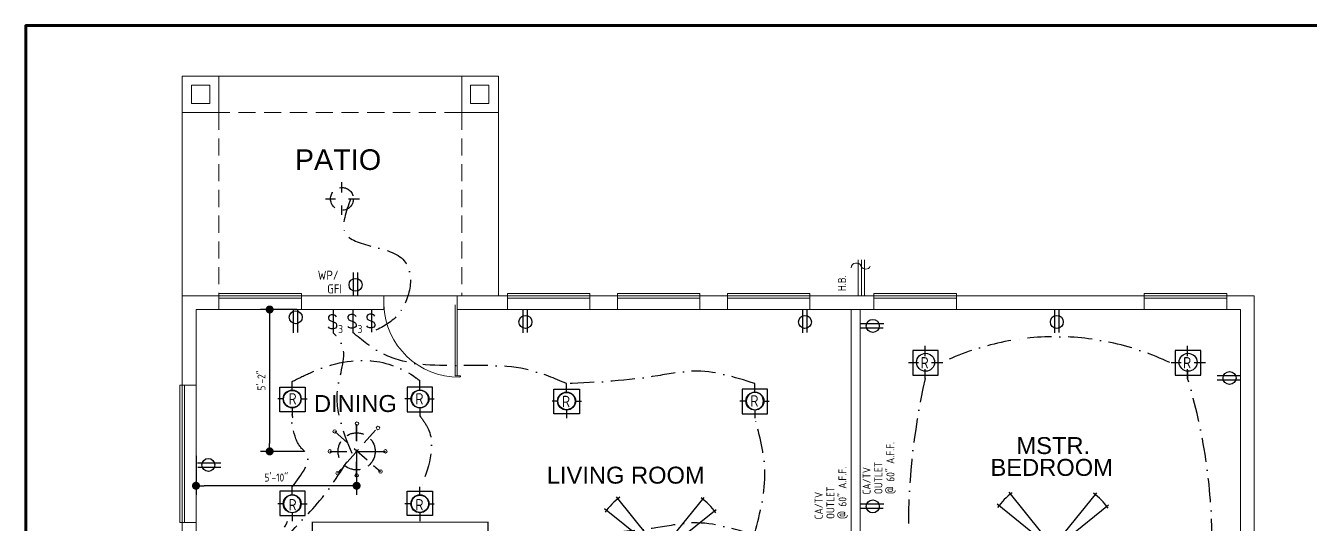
# Model space of a CAD drawing. Header units: feet. Extents: x 57903 to 63568, y -124112 to -112262.
# Drawn here: x 61934 to 62494, y -123249 to -123032 of the extents above; entities that cross this region are included whole.
import ezdxf

# ---------------------------------------------------------------- set-up
doc = ezdxf.new("R2010")
doc.units = ezdxf.units.FT
doc.header["$LTSCALE"] = 30
doc.header["$MEASUREMENT"] = 0
for name, pattern in [('DASHED', [0.75, 0.5, -0.25]), ('HIDDEN', [0.375, 0.25, -0.125]), ('Solid', [0]), ('WIRE3', [0.59, 0.35, -0.12, 0, -0.12])]:
    doc.linetypes.add(name, pattern=pattern)
for name, color, linetype, lineweight in [('DIMS', 137, 'Continuous', 15), ('ELECTRICAL WALLS', 65, 'Continuous', 9), ('FIXTURES', 2, 'Continuous', 15), ('L1', 251, 'Continuous', 13), ('ROOM LBLS', 253, 'Continuous', 30), ('WALLS', 7, 'Continuous', 60)]:
    doc.layers.add(name, color=color, linetype=linetype, lineweight=lineweight)
for name, color, linetype in [('ELECTRICAL', 164, 'HIDDEN'), ('ELECTRICAL WIRING', 137, 'WIRE3'), ('TEXT', 7, 'Continuous')]:
    doc.layers.add(name, color=color, linetype=linetype)
doc.styles.add('ARCH', font='ARCHITXT.SHX')
doc.styles.add('ROMANS', font='romans')
doc.styles.add('SWIS72', font='swissel.ttf', dxfattribs={"height": 4.5})
doc.styles.add('TEXT1', font='ARCHITXT.shx')
doc.dimstyles.new('ARCHITECTURAL', dxfattribs={"dimtxt": 3.5, "dimasz": 3.5, "dimexe": 4, "dimexo": 2, "dimgap": 1.5, "dimtad": 1, "dimdec": 1, "dimzin": 3, "dimdsep": 46, "dimlunit": 4, "dimtxsty": 'ARCH', "dimblk": 'DOT', "dimcen": 0.0625, "dimadec": 0, "dimazin": 0, "dimtfac": 1, "dimtdec": 1, "dimtix": 1, "dimtofl": 0, "dimtmove": 1, "dimatfit": 2, "dimldrblk": 'DOTSMALL', "dimfxl": 1, "dimtolj": 1, "dimtzin": 0, "dimarcsym": 0})

# ---------------------------------------------------------------- blocks, each defined once
blk = doc.blocks.new('_Dot')
at = {"layer": 'DIMS', "color": 0, "lineweight": -2}
blk.add_line((-0.5, 0), (-1, 0), dxfattribs=at)
at = {"layer": 'DIMS', "color": 0, "const_width": 0.5}
blk.add_lwpolyline([(-0.25, 0, 1), (0.25, 0, 1)], format="xyb", close=True, dxfattribs=at)
blk = doc.blocks.new('*D719')
at = {"layer": 'Defpoints', "color": 0, "linetype": 'Solid', "transparency": 16777216}
for p in [(62054.44, -123156.05), (62040.6, -123218.02), (62057.83, -123218.02)]:
    blk.add_point(p, dxfattribs=at)
at = {"layer": 'DIMS', "color": 0, "linetype": 'Solid', "lineweight": -2, "transparency": 16777216}
for p, q in [((62052.44, -123156.05), (62036.6, -123156.05)), ((62040.6, -123159.55), (62040.6, -123214.52)), ((62055.83, -123218.02), (62036.6, -123218.02))]:
    blk.add_line(p, q, dxfattribs=at)
at = {"layer": 'DIMS', "color": 0, "linetype": 'Solid', "lineweight": -2, "transparency": 16777216, "xscale": 3.5, "yscale": 3.5, "zscale": 3.5}
for p, rotation in [((62040.6, -123156.05), 90), ((62040.6, -123218.02), 270)]:
    blk.add_blockref('_Dot', p, dxfattribs=dict(at, rotation=rotation))
at = {"layer": 'DIMS', "color": 0, "linetype": 'Solid', "transparency": 16777216, "insert": (62037.02, -123187.04), "char_height": 3.5, "attachment_point": 5, "rotation": 90, "style": 'ARCH'}
blk.add_mtext('\\A1;5\'-2"', dxfattribs=at)
blk = doc.blocks.new('_DotSmall')
at = {"layer": 'DIMS', "color": 0, "const_width": 0.5}
blk.add_lwpolyline([(-0.0625, 0, 1), (0.0625, 0, 1)], format="xyb", close=True, dxfattribs=at)
blk = doc.blocks.new('LT')
at = {"layer": 'ELECTRICAL', "linetype": 'Continuous'}
for p, q in [((0, 2.83), (0, 5.75)), ((-2.83, 0), (-4.69, 0)), ((2.83, 0), (4.95, 0)), ((0, -2.83), (0, -5.6))]:
    blk.add_line(p, q, dxfattribs=at)
blk.add_circle((0, 0), 2.83, dxfattribs=at)
blk = doc.blocks.new('CFANLT')
at = {"layer": 'ELECTRICAL', "color": 253, "linetype": 'Continuous'}
for p, q in [((-4.74, 6.45), (-19.08, 24.2)), ((4.99, 6.25), (19.33, 24)), ((-6.54, 4.6), (-24.31, 18.95)), ((6.73, 4.34), (24.5, 18.7)), ((-6.45, -4.74), (-24.2, -19.08)), ((6.47, -4.7), (24.23, -19.05)), ((-4.6, -6.54), (-18.95, -24.31)), ((4.64, -6.52), (18.99, -24.28))]:
    blk.add_line(p, q, dxfattribs=at)
at = {"layer": 'ELECTRICAL', "color": 253}
for p, q in [((-7.49, 6.65), (-3.21, 2.44)), ((-6.79, 7.36), (-2.5, 3.16)), ((2.62, 3.07), (7.04, 7.12)), ((3.29, 2.33), (7.72, 6.38)), ((-7.36, -6.79), (-3.16, -2.5)), ((-6.65, -7.49), (-2.44, -3.21)), ((2.46, -3.19), (6.69, -7.45)), ((3.17, -2.49), (7.4, -6.75))]:
    blk.add_line(p, q, dxfattribs=at)
at = {"layer": 'ELECTRICAL'}
for p, q in [((0, 6.97), (0, 2.86)), ((-7.25, 0), (-2.86, 0)), ((2.86, 0), (7.74, 0)), ((0, -2.86), (0, -7.34))]:
    blk.add_line(p, q, dxfattribs=at)
blk.add_circle((0, 0), 5, dxfattribs=at)
at = {"layer": 'ELECTRICAL', "color": 253, "linetype": 'Continuous'}
for start, end in [(126.3117, 144.0137), (35.3726, 53.0751), (216.3114, 234.0134), (306.077, 323.779)]:
    blk.add_arc((0, 0), 29.82, start, end, dxfattribs=at)
at = {"layer": 'ELECTRICAL', "color": 253}
for start, end in [(120.2248, 150.8662), (27.0667, 57.7265), (210.2238, 240.8651), (299.4382, 330.0789)]:
    blk.add_arc((0, 0), 9, start, end, dxfattribs=at)
blk = doc.blocks.new('*D761')
at = {"layer": 'Defpoints', "color": 0, "transparency": 16777216}
for p in [(62008.44, -123218.04, -0.39), (62078.56, -123218.13), (62008.44, -123233.04)]:
    blk.add_point(p, dxfattribs=at)
at = {"layer": 'DIMS', "color": 0, "lineweight": -2, "transparency": 16777216}
for p, q in [((62008.44, -123220.04), (62008.44, -123237.04)), ((62078.56, -123220.13), (62078.56, -123237.04)), ((62075.06, -123233.04), (62011.94, -123233.04))]:
    blk.add_line(p, q, dxfattribs=at)
at = {"layer": 'DIMS', "color": 0, "lineweight": -2, "transparency": 16777216, "xscale": 3.5, "yscale": 3.5, "zscale": 3.5, "rotation": 180}
blk.add_blockref('_Dot', (62008.44, -123233.04), dxfattribs=at)
at = {"layer": 'DIMS', "color": 0, "lineweight": -2, "transparency": 16777216, "xscale": 3.5, "yscale": 3.5, "zscale": 3.5}
blk.add_blockref('_Dot', (62078.56, -123233.04), dxfattribs=at)
at = {"layer": 'DIMS', "color": 0, "transparency": 16777216, "insert": (62043.5, -123229.46), "char_height": 3.5, "attachment_point": 5, "style": 'ARCH'}
blk.add_mtext('\\A1;5\'-10"', dxfattribs=at)

msp = doc.modelspace()

# ---------------------------------------------------------------- linework, layer by layer
at = {"ltscale": 0.4, "const_width": 0.5}
msp.add_lwpolyline([(62059.22, -123248.94), (62135.9, -123248.94), (62135.9, -123269.77), (62059.22, -123269.77)], close=True, dxfattribs=at)
at = {"layer": 'ELECTRICAL'}
for p, q in [((62072.16, -123104.88), (62072.16, -123100.41)), ((62064.93, -123107.73), (62069.3, -123107.73)), ((62072.16, -123114.68), (62072.16, -123110.58)), ((62075.01, -123107.73), (62079.87, -123107.73)), ((62326.76, -123176.4), (62326.76, -123171.94)), ((62441.38, -123176.4), (62441.38, -123171.94)), ((62319.53, -123179.26), (62323.91, -123179.26)), ((62329.61, -123179.26), (62334.48, -123179.26)), ((62434.15, -123179.26), (62438.53, -123179.26)), ((62444.23, -123179.26), (62449.1, -123179.26)), ((62326.76, -123186.21), (62326.76, -123182.11)), ((62441.38, -123186.21), (62441.38, -123182.11)), ((62078.58, -123213.38), (62078.58, -123206.12)), ((62078.58, -123206.12), (62078.58, -123229.32)), ((62068.99, -123209.31), (62088.97, -123226.8)), ((62086.87, -123208.7), (62070.26, -123227.57)), ((62066.83, -123218.02), (62073.94, -123218.02)), ((62066.83, -123218.02), (62091.11, -123218.02)), ((62083.21, -123218.02), (62091.11, -123218.02)), ((62078.58, -123229.32), (62078.58, -123222.66))]:
    msp.add_line(p, q, dxfattribs=at)
at = {"layer": 'ELECTRICAL', "color": 1, "linetype": 'Continuous'}
for p, q in [((62077.17, -123150.05), (62077.17, -123139.87)), ((62079.06, -123149.84), (62079.06, -123139.87))]:
    msp.add_line(p, q, dxfattribs=at)
at = {"layer": 'ELECTRICAL', "color": 3, "linetype": 'Continuous'}
for p, q in [((62051.03, -123166.24), (62051.03, -123156.05)), ((62052.93, -123166.02), (62052.93, -123156.05)), ((62151.34, -123166.24), (62151.34, -123156.05)), ((62153.23, -123166.02), (62153.23, -123156.05)), ((62273.37, -123166.24), (62273.37, -123156.05)), ((62275.26, -123166.02), (62275.26, -123156.05)), ((62383.32, -123166.24), (62383.32, -123156.05)), ((62385.21, -123166.02), (62385.21, -123156.05)), ((62308.69, -123162.27), (62298.5, -123162.27)), ((62308.47, -123164.17), (62298.5, -123164.17)), ((62464.44, -123185.04), (62454.26, -123185.04)), ((62464.23, -123186.93), (62454.26, -123186.93)), ((62009.05, -123223.01, -0.36), (62019.23, -123223.01, -0.36)), ((62009.26, -123224.91, -0.36), (62019.23, -123224.91, -0.36)), ((62308.69, -123241.1), (62298.5, -123241.1)), ((62308.47, -123243), (62298.5, -123243))]:
    msp.add_line(p, q, dxfattribs=at)
at = {"layer": 'ELECTRICAL', "color": 2, "linetype": 'Continuous'}
for p, q in [((62068.39, -123156.21), (62068.39, -123166.27)), ((62076.88, -123156.05), (62076.88, -123166.11)), ((62076.88, -123156.05), (62076.88, -123166.11)), ((62085.11, -123155.89), (62085.11, -123165.95))]:
    msp.add_line(p, q, dxfattribs=at)
at = {"layer": 'ELECTRICAL', "linetype": 'Continuous'}
for p, q in [((62321.35, -123173.91), (62321.35, -123184.67)), ((62332.44, -123173.91), (62321.35, -123173.91)), ((62332.44, -123184.67), (62332.44, -123173.91)), ((62435.97, -123173.91), (62435.97, -123184.67)), ((62447.06, -123173.91), (62435.97, -123173.91)), ((62447.06, -123184.67), (62447.06, -123173.91)), ((62321.35, -123184.67), (62332.44, -123184.67)), ((62435.97, -123184.67), (62447.06, -123184.67)), ((62441.38, -123182.55), (62441.38, -123186.21)), ((62044.97, -123200.69), (62044.97, -123189.93)), ((62044.97, -123189.93), (62056.06, -123189.93)), ((62056.06, -123189.93), (62056.06, -123200.69)), ((62100.59, -123189.93), (62100.59, -123200.69)), ((62111.68, -123189.93), (62100.59, -123189.93)), ((62111.68, -123200.69), (62111.68, -123189.93)), ((62164.73, -123201.62), (62164.73, -123190.86)), ((62164.73, -123190.86), (62175.82, -123190.86)), ((62175.82, -123190.86), (62175.82, -123201.62)), ((62246.83, -123190.86), (62246.83, -123201.62)), ((62257.92, -123190.86), (62246.83, -123190.86)), ((62257.92, -123201.62), (62257.92, -123190.86)), ((62056.06, -123200.69), (62044.97, -123200.69)), ((62100.59, -123200.69), (62111.68, -123200.69)), ((62175.82, -123201.62), (62164.73, -123201.62)), ((62246.83, -123201.62), (62257.92, -123201.62)), ((62044.97, -123235.35), (62044.97, -123246.11)), ((62056.06, -123235.35), (62044.97, -123235.35)), ((62056.06, -123246.11), (62056.06, -123235.35)), ((62100.59, -123235.35), (62111.68, -123235.35)), ((62100.59, -123246.11), (62100.59, -123235.35)), ((62111.68, -123235.35), (62111.68, -123246.11)), ((62044.97, -123246.11), (62056.06, -123246.11)), ((62111.68, -123246.11), (62100.59, -123246.11))]:
    msp.add_line(p, q, dxfattribs=at)
at = {"layer": 'ELECTRICAL', "color": 253, "linetype": 'Continuous'}
for p, q in [((62377.7, -123253.62), (62363.39, -123235.91)), ((62375.9, -123255.46), (62358.18, -123241.15)), ((62387.41, -123253.82), (62401.71, -123236.11)), ((62389.14, -123255.72), (62406.87, -123241.4))]:
    msp.add_line(p, q, dxfattribs=at)
at = {"layer": 'ELECTRICAL'}
for centre, radius in [((62072.16, -123107.73), 4.99), ((62078.58, -123218.02), 8.1)]:
    msp.add_circle(centre, radius, dxfattribs=at)
at = {"layer": 'ELECTRICAL', "color": 1, "linetype": 'Continuous'}
msp.add_circle((62078.11, -123145.27), 2.83, dxfattribs=at)
at = {"layer": 'ELECTRICAL', "color": 3, "linetype": 'Continuous'}
for centre in [(62051.98, -123159.45), (62152.28, -123161.45), (62274.31, -123161.45), (62303.9, -123163.21), (62384.26, -123161.45), (62459.66, -123185.98), (62013.83, -123223.96, -0.36), (62303.9, -123242.05)]:
    msp.add_circle(centre, 2.83, dxfattribs=at)
at = {"layer": 'ELECTRICAL', "linetype": 'Continuous'}
for centre in [(62326.96, -123179.1), (62441.58, -123179.1), (62050.44, -123195.13), (62106.21, -123195.13), (62170.21, -123196.05), (62252.44, -123196.05), (62050.44, -123240.91), (62106.21, -123240.91)]:
    msp.add_circle(centre, 3.92, dxfattribs=at)
at = {"layer": 'ELECTRICAL', "color": 253, "linetype": 'Continuous'}
for start, end in [(126.3117, 144.0137), (35.3726, 53.0751)]:
    msp.add_arc((62382.43, -123260.05), 29.75, start, end, dxfattribs=at)
at = {"layer": 'ELECTRICAL WALLS', "color": 251}
for p, q in [((62140.44, -123054.05, 0), (62002.44, -123054.05)), ((62002.44, -123150.05), (62002.44, -123054.05)), ((62018.45, -123070.05), (62018.45, -123054.05)), ((62124.44, -123054.05), (62124.44, -123070.05)), ((62140.44, -123150.05), (62140.44, -123054.05)), ((62018.45, -123070.05), (62002.45, -123070.05)), ((62140.44, -123070.05), (62124.44, -123070.05)), ((62002.44, -123150.05), (62002.44, -123189.05, -0.39)), ((62018.44, -123150.05), (62002.44, -123150.05)), ((62018.44, -123149.05), (62054.44, -123149.05)), ((62018.44, -123150.05), (62018.44, -123149.05)), ((62018.44, -123156.05, 0), (62018.44, -123150.05)), ((62018.44, -123150.05), (62054.44, -123150.05)), ((62018.44, -123150.05), (62054.44, -123150.05)), ((62018.44, -123151.1), (62054.44, -123151.1)), ((62054.44, -123150.08), (62054.44, -123149.05)), ((62054.44, -123156.05), (62054.44, -123150.05)), ((62090.44, -123150.05), (62054.44, -123150.05)), ((62090.44, -123156.05), (62090.44, -123150.05)), ((62090.44, -123150.05), (62122.44, -123150.05)), ((62144.44, -123150.05), (62122.44, -123150.05)), ((62122.44, -123156.05), (62122.44, -123150.05)), ((62144.44, -123149.05), (62180.44, -123149.05)), ((62144.44, -123150.05), (62144.44, -123149.05)), ((62144.44, -123156.05, 0), (62144.44, -123150.05)), ((62144.44, -123150.05), (62180.44, -123150.05)), ((62144.44, -123150.05), (62180.44, -123150.05)), ((62144.44, -123151.1), (62180.44, -123151.1)), ((62180.44, -123151.1), (62180.44, -123149.05)), ((62192.44, -123150.05), (62180.44, -123150.05)), ((62180.44, -123156.05), (62180.44, -123150.05)), ((62192.44, -123149.05), (62228.44, -123149.05)), ((62192.44, -123150.05), (62192.44, -123149.05)), ((62192.44, -123156.05, 0), (62192.44, -123150.05)), ((62192.44, -123150.05), (62228.44, -123150.05)), ((62192.44, -123150.05), (62228.44, -123150.05)), ((62192.44, -123151.1), (62228.44, -123151.1)), ((62228.44, -123150.08), (62228.44, -123149.05)), ((62240.44, -123150.05), (62228.44, -123150.05)), ((62228.44, -123156.05), (62228.44, -123150.05)), ((62240.44, -123149.05), (62276.44, -123149.05)), ((62240.44, -123150.05), (62240.44, -123149.05)), ((62240.44, -123156.05, 0), (62240.44, -123150.05)), ((62240.44, -123150.05), (62276.44, -123150.05)), ((62240.44, -123150.05), (62276.44, -123150.05)), ((62240.44, -123151.1), (62276.44, -123151.1)), ((62304.44, -123150.05), (62273.37, -123150.05)), ((62276.44, -123150.08), (62276.44, -123149.05)), ((62276.44, -123156.05), (62276.44, -123150.05)), ((62304.44, -123150.08), (62304.44, -123149.05)), ((62340.44, -123149.05), (62304.44, -123149.05)), ((62304.44, -123156.05), (62304.44, -123150.05)), ((62340.44, -123150.05), (62304.44, -123150.05)), ((62340.44, -123150.05), (62304.44, -123150.05)), ((62340.44, -123151.1), (62304.44, -123151.1)), ((62340.44, -123150.05), (62340.44, -123149.05)), ((62422.44, -123150.05), (62340.44, -123150.05)), ((62340.44, -123156.05), (62340.44, -123150.05)), ((62422.44, -123150.05), (62422.44, -123149.05)), ((62422.44, -123149.05), (62458.44, -123149.05)), ((62422.44, -123156.05), (62422.44, -123150.05)), ((62422.44, -123150.05), (62458.44, -123150.05)), ((62422.44, -123150.05), (62458.44, -123150.05)), ((62422.44, -123151.1), (62458.44, -123151.1)), ((62458.44, -123150.08), (62458.44, -123149.05)), ((62470.44, -123150.05), (62458.44, -123150.05)), ((62458.44, -123156.05), (62458.44, -123150.05)), ((62470.44, -123150.05), (62470.44, -123383.05)), ((62470.44, -123150.05), (62470.44, -123383.05)), ((62008.44, -123156.05, -0.06), (62008.44, -123189.05, -0.39)), ((62018.44, -123156.05), (62008.44, -123156.05)), ((62018.44, -123156.05), (62054.44, -123156.05)), ((62090.44, -123156.05), (62054.44, -123156.05)), ((62121.56, -123154.05), (62121.56, -123185.05)), ((62122.44, -123154.05), (62122.44, -123185.05)), ((62144.44, -123156.05), (62122.44, -123156.05)), ((62144.44, -123156.05), (62180.44, -123156.05)), ((62192.44, -123156.05), (62180.44, -123156.05)), ((62192.44, -123156.05), (62228.44, -123156.05)), ((62240.44, -123156.05), (62228.44, -123156.05)), ((62240.44, -123156.05), (62276.44, -123156.05)), ((62304.44, -123156.05), (62276.44, -123156.05)), ((62294.44, -123156.05), (62294.44, -123370.05)), ((62298.44, -123156.05), (62298.44, -123366.05)), ((62340.44, -123156.05), (62304.44, -123156.05)), ((62422.44, -123156.05), (62340.44, -123156.05)), ((62422.44, -123156.05), (62458.44, -123156.05)), ((62464.44, -123156.05), (62458.44, -123156.05)), ((62464.44, -123156.05), (62464.44, -123366.05)), ((62123.74, -123185.05), (62121.56, -123185.05)), ((62001.44, -123249.05, -0.39), (62001.44, -123189.05, -0.39)), ((62002.47, -123189.05, -0.39), (62001.44, -123189.05, -0.39)), ((62008.44, -123189.05, -0.39), (62002.44, -123189.05, -0.39)), ((62002.44, -123249.05, -0.39), (62002.44, -123189.05, -0.39)), ((62002.44, -123249.05, -0.39), (62002.44, -123189.05, -0.39)), ((62003.49, -123249.05, -0.39), (62003.49, -123189.05, -0.39)), ((62008.44, -123249.05, -0.39), (62008.44, -123189.05, -0.39)), ((62121.56, -123185.62), (62121.56, -123185.63)), ((62002.44, -123249.05, -0.39), (62001.44, -123249.05, -0.39)), ((62002.44, -123248.04, -0.36), (62002.44, -123546.05)), ((62002.44, -123249.05, -0.39), (62002.44, -123546.05)), ((62008.44, -123249.05, -0.39), (62002.44, -123249.05, -0.39)), ((62008.44, -123249.05, -0.39), (62008.44, -123546.05))]:
    msp.add_line(p, q, dxfattribs=at)
msp.add_lwpolyline([(62014.45, -123058.05), (62006.45, -123058.05), (62006.45, -123066.05), (62014.45, -123066.05)], close=True, dxfattribs=at)
at = {"layer": 'ELECTRICAL WALLS', "color": 251, "elevation": 0}
msp.add_lwpolyline([(62136.27, -123058.05), (62128.27, -123058.05), (62128.27, -123066.05), (62136.27, -123066.05)], close=True, dxfattribs=at)
at = {"layer": 'ELECTRICAL WALLS', "color": 251}
for centre, radius, start, end in [((62123.2, -123152.79), 32.84, 182.2102, 270.5042), ((62123.48, -123185.19), 0.439, 270.9922, 351.1058), ((62123.74, -123185.23), 0.175, 351.1058, 90)]:
    msp.add_arc(centre, radius, start, end, dxfattribs=at)
at = {"layer": 'ELECTRICAL WIRING', "linetype": 'WIRE3'}
for centre, radius, start, end in [((62383.8, -123283), 115.08, 64.35, 115.65), ((62618, -123251.95), 298.56, 167.2814, 194.8435), ((62204.89, -123257.93), 247.12, 343.4711, 16.8701), ((62022.82, -123236.81, -1.68), 28.18, 257.041, 335.3911)]:
    msp.add_arc(centre, radius, start, end, dxfattribs=at)
for points, knots in [([(62075.92, -123107.73), (62073.91, -123113.34), (62068.02, -123129.74), (62107.69, -123126.71), (62100.32, -123158.95), (62089, -123164.16), (62085.11, -123165.95)], [0, 0, 0, 0, 14.883198, 43.497655, 68.045039, 80.878983, 80.878983, 80.878983, 80.878983]), ([(62076.58, -123218.99), (62072.71, -123209.51), (62066.44, -123194.16), (62075.53, -123174.21), (62069.81, -123167.85), (62068.39, -123166.27)], [0, 0, 0, 0, 29.986463, 48.546959, 54.63272, 54.63272, 54.63272, 54.63272]), ([(62170.21, -123188.42), (62164.97, -123186.18), (62139.69, -123175.37), (62102.28, -123186.74), (62080.99, -123169.45), (62076.88, -123166.11)], [0, 0, 0, 0, 17.03162, 82.116009, 97.666099, 97.666099, 97.666099, 97.666099]), ([(62050.44, -123187.49), (62052.96, -123186.22), (62063.54, -123180.87), (62082.73, -123175.66), (62099.56, -123181.94), (62105.66, -123186.8), (62106.27, -123187.29)], [0, 0, 0, 0, 8.491809, 35.665148, 56.711633, 59.077012, 59.077012, 59.077012, 59.077012]), ([(62252.44, -123188.42), (62243.49, -123185.57), (62229.5, -123181.12), (62202.01, -123186.93), (62183.53, -123187.8), (62170.21, -123188.42)], [0, 0, 0, 0, 27.503878, 42.997781, 83.071812, 83.071812, 83.071812, 83.071812]), ([(62050.44, -123233.49), (62054.66, -123228), (62060.47, -123220.44), (62050.74, -123214.87), (62049.4, -123198.51), (62050.58, -123203.05), (62050.65, -123203.33)], [0, 0, 0, 0, 15.680561, 21.605721, 33.893114, 34.696423, 34.696423, 34.696423, 34.696423]), ([(62106.21, -123202.55), (62107.45, -123204.23), (62114.36, -123213.54), (62109.84, -123225.52), (62106.14, -123235.35)], [0, 0, 0, 0, 6.112392, 34.009094, 34.009094, 34.009094, 34.009094]), ([(62252.44, -123253.75), (62254.73, -123244.76), (62259, -123227.95), (62254.52, -123211.25), (62252.44, -123203.48)], [0, 0, 0, 0, 27.298631, 51.024824, 51.024824, 51.024824, 51.024824]), ([(62016.63, -123272.91, -0.36), (62024.21, -123273.56, -0.2), (62036.61, -123274.63, 0.06), (62046.44, -123255.61, -0.03), (62062.68, -123241.24, 0.01), (62072.11, -123226.14, 0), (62076.95, -123218.39)], [0, 0, 0, 0, 20.333085, 33.244413, 58.99917, 86.152499, 86.152499, 86.152499, 86.152499]), ([(62252.44, -123254.76), (62243.49, -123251.9), (62229.5, -123247.43), (62202.04, -123253.35), (62183.54, -123253.59), (62170.21, -123253.75)], [0, 0, 0, 0, 27.503878, 42.997781, 82.995818, 82.995818, 82.995818, 82.995818])]:
    msp.add_open_spline(points, degree=3, knots=knots, dxfattribs=at)
at = {"layer": 'FIXTURES'}
for p, q in [((62297.54, -123150.05), (62297.54, -123134.4)), ((62298.99, -123150.05), (62298.99, -123134.4)), ((62300.35, -123150.05), (62300.35, -123134.4)), ((62300.35, -123150.05), (62300.35, -123134.4))]:
    msp.add_line(p, q, dxfattribs=at)
for centre, radius, start, end in [((62296.74, -123138.01), 2.31, 22.8853, 176.027), ((62296.74, -123138.01), 2.31, 22.8853, 176.027), ((62300.84, -123136.28), 2.14, 202.8853, 337.1147), ((62300.84, -123136.28), 2.14, 202.8853, 337.1147)]:
    msp.add_arc(centre, radius, start, end, dxfattribs=at)
at = {"layer": 'L1', "linetype": 'DASHED', "ltscale": 0.5}
for p, q in [((62018.45, -123070.05, 0), (62018.45, -123150.05, 0)), ((62124.44, -123070.05, 0), (62018.45, -123070.05)), ((62124.44, -123070.05), (62124.44, -123150.05))]:
    msp.add_line(p, q, dxfattribs=at)
at = {"layer": 'L1'}
for centre, start, end in [((62078.7, -123205.91), 90, 270), ((62078.7, -123205.91), 270, 90), ((62087.89, -123207.8), 90, 270), ((62087.89, -123207.8), 270, 90), ((62068.99, -123209.31), 90, 270), ((62068.99, -123209.31), 270, 90), ((62066.83, -123218.02), 90, 270), ((62066.83, -123218.02), 270, 90), ((62091.11, -123218.02), 90, 270), ((62091.11, -123218.02), 270, 90), ((62070.26, -123227.57), 90, 270), ((62070.26, -123227.57), 270, 90), ((62078.58, -123228.5), 90, 270), ((62078.58, -123228.5), 270, 90), ((62088.97, -123226.8), 90, 270), ((62088.97, -123226.8), 270, 90)]:
    msp.add_arc(centre, 0.758, start, end, dxfattribs=at)
at = {"layer": 'WALLS'}
msp.add_lwpolyline([(63567.73, -123032.05), (61934.08, -123032.05), (61934.08, -124112.05), (63567.73, -124112.05)], close=True, dxfattribs=at)

# ---------------------------------------------------------------- block references
at = {"layer": 'ELECTRICAL'}
for name, p, xscale, yscale, zscale in [('LT', (62050.44, -123195.13), 1.32667500000658, 1.32667500000658, 1.32667500000658), ('LT', (62106.21, -123195.13), -1.32667500000658, 1.32667500000658, 1.32667500000658), ('LT', (62170.21, -123196.05), 1.32667500000658, 1.32667500000658, 1.32667500000658), ('LT', (62252.44, -123196.05), -1.32667500000658, 1.32667500000658, 1.32667500000658), ('CFANLT', (62211.08, -123262.05), 0.9975, 0.9975, 0.9975)]:
    msp.add_blockref(name, p, dxfattribs=dict(at, xscale=xscale, yscale=yscale, zscale=zscale))
at = {"layer": 'ELECTRICAL', "yscale": 1.32667500000658, "zscale": 1.32667500000658, "rotation": 180}
for p, xscale in [((62050.44, -123240.91), -1.32667500000658), ((62106.21, -123240.91), 1.32667500000658)]:
    msp.add_blockref('LT', p, dxfattribs=dict(at, xscale=xscale))

# ---------------------------------------------------------------- texts
at = {"layer": 'ELECTRICAL', "color": 7, "style": 'TEXT1'}
for s, p in [('WP/', (62061.6, -123143.06)), ('GFI', (62065.74, -123149.04))]:
    msp.add_text(s, height=3.99, dxfattribs=at).set_placement(p)
at = {"layer": 'ELECTRICAL', "color": 2, "linetype": 'Continuous', "style": 'ROMANS'}
for p in [(62065.46, -123164.42), (62073.95, -123164.26), (62073.95, -123164.26), (62082.18, -123164.1)]:
    msp.add_text('S', height=5.99, dxfattribs=at).set_placement(p)
at = {"layer": 'ROOM LBLS', "style": 'SWIS72'}
for s, height, p in [('PATIO', 9, (62051.58, -123095.07, 0)), ('PATIO', 9, (62051.58, -123095.07, 0)), ('PATIO', 9, (62051.58, -123095.07, 0)), ('DINING ', 7.4, (62059.94, -123200.82, 0)), ('MSTR.', 7.4, (62366.64, -123219.19)), ('LIVING ROOM', 7.4004, (62161.59, -123232.11)), ('BEDROOM', 7.4, (62355.31, -123228.72))]:
    msp.add_text(s, height=height, dxfattribs=at).set_placement(p)
at = {"layer": 'TEXT', "style": 'TEXT1'}
for s, p in [('H.B.', (62292.19, -123148.01)), ('@ 60" A.F.F.', (62313.36, -123236.74)), ('OUTLET ', (62308.1, -123236.69)), ('@ 60" A.F.F.', (62292.44, -123247.59)), ('CA/TV', (62302.94, -123236.85, 0)), ('CA/TV', (62282.02, -123247.7, 0)), ('OUTLET ', (62287.18, -123247.54))]:
    msp.add_text(s, height=3.5, rotation=90, dxfattribs=at).set_placement(p)
at = {"layer": 'TEXT'}
for s, height, style, p in [('3', 3.5, 'TEXT1', (62070.51, -123166.33, -0.5)), ('3', 3.5, 'TEXT1', (62078.99, -123166.33, -0.5)), ('R', 5, 'ARCH', (62324.77, -123181.83)), ('R', 5, 'ARCH', (62439.39, -123181.83)), ('R', 5, 'ARCH', (62048.84, -123197.58)), ('R', 5, 'ARCH', (62104.23, -123197.58)), ('R', 5, 'ARCH', (62168.23, -123198.74)), ('R', 5, 'ARCH', (62250.47, -123198.5)), ('R', 5, 'ARCH', (62048.84, -123243.84)), ('R', 5, 'ARCH', (62104.23, -123243.84))]:
    msp.add_text(s, height=height, dxfattribs=dict(at, style=style)).set_placement(p)

# ---------------------------------------------------------------- dimensions: what is measured, and where the dimension line sits
at = {"layer": 'DIMS', "linetype": 'Solid'}
dim = msp.add_linear_dim(base=(62040.6, -123218.02), p1=(62054.44, -123156.05), p2=(62057.83, -123218.02), angle=90, dimstyle='ARCHITECTURAL', dxfattribs=at)
dim.commit()
dim.dimension.update_dxf_attribs({"geometry": '*D719', "text_midpoint": (62037.02, -123187.04)})
at = {"layer": 'DIMS'}
dim = msp.add_linear_dim(base=(62008.44, -123233.04), p1=(62078.56, -123218.13), p2=(62008.44, -123218.04, -0.39), angle=180, dimstyle='ARCHITECTURAL', dxfattribs=at)
dim.commit()
dim.dimension.update_dxf_attribs({"geometry": '*D761', "text_midpoint": (62043.5, -123229.46)})

doc.saveas('drawing.dxf')
